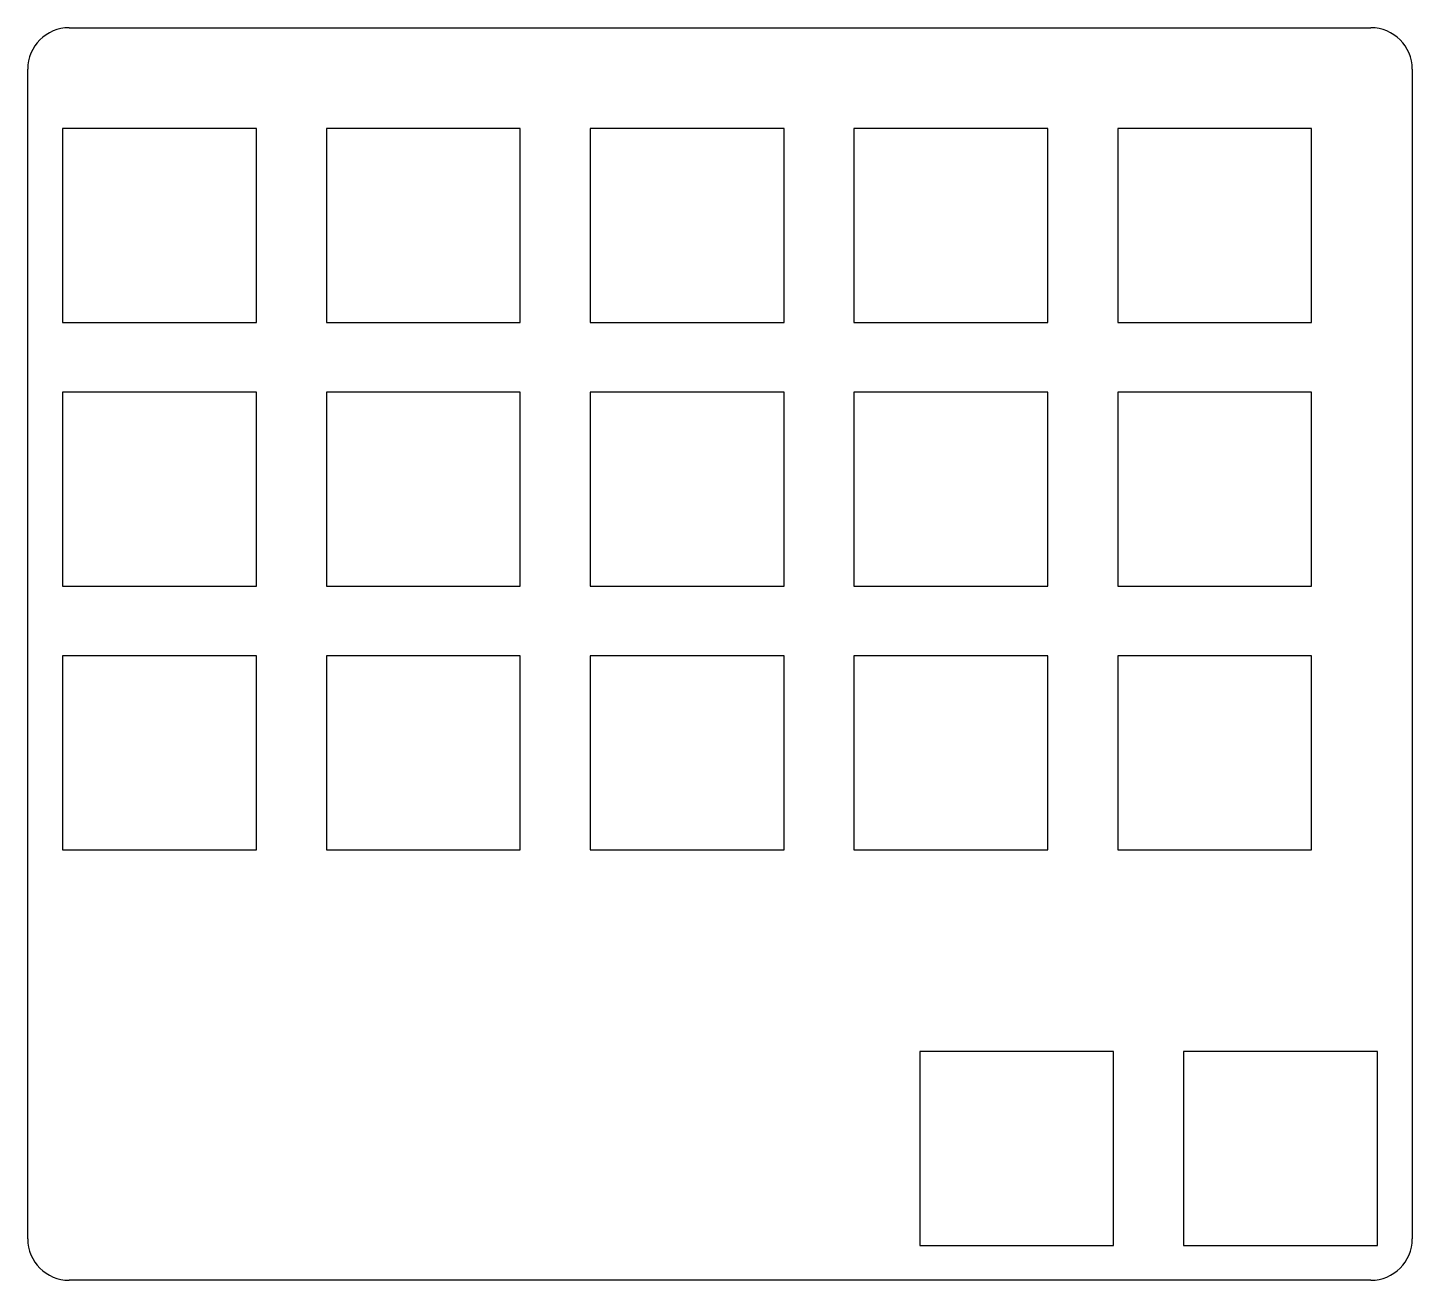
# Model space of a CAD drawing. Header units: millimetres. Extents: x 143 to 243, y -190 to -100.
import ezdxf

# ---------------------------------------------------------------- set-up
doc = ezdxf.new("R2010")
doc.units = ezdxf.units.MM

msp = doc.modelspace()

# ---------------------------------------------------------------- linework, layer by layer
for p, q in [((145.875, -100.0125), (239.875, -100.0125)), ((142.875, -187.5), (142.875, -103.0125)), ((242.875, -103.0125), (242.875, -187.5)), ((159.4, -107.3), (145.4, -107.3)), ((145.4, -107.3), (145.4, -121.3)), ((159.4, -121.3), (159.4, -107.3)), ((178.45, -107.3), (164.45, -107.3)), ((164.45, -107.3), (164.45, -121.3)), ((178.45, -121.3), (178.45, -107.3)), ((197.5, -107.3), (183.5, -107.3)), ((183.5, -107.3), (183.5, -121.3)), ((197.5, -121.3), (197.5, -107.3)), ((216.55, -107.3), (202.55, -107.3)), ((202.55, -107.3), (202.55, -121.3)), ((216.55, -121.3), (216.55, -107.3)), ((235.6, -107.3), (221.6, -107.3)), ((221.6, -107.3), (221.6, -121.3)), ((235.6, -121.3), (235.6, -107.3)), ((145.4, -121.3), (159.4, -121.3)), ((164.45, -121.3), (178.45, -121.3)), ((183.5, -121.3), (197.5, -121.3)), ((202.55, -121.3), (216.55, -121.3)), ((221.6, -121.3), (235.6, -121.3)), ((159.4, -126.35), (145.4, -126.35)), ((145.4, -126.35), (145.4, -140.35)), ((159.4, -140.35), (159.4, -126.35)), ((178.45, -126.35), (164.45, -126.35)), ((164.45, -126.35), (164.45, -140.35)), ((178.45, -140.35), (178.45, -126.35)), ((197.5, -126.35), (183.5, -126.35)), ((183.5, -126.35), (183.5, -140.35)), ((197.5, -140.35), (197.5, -126.35)), ((216.55, -126.35), (202.55, -126.35)), ((202.55, -126.35), (202.55, -140.35)), ((216.55, -140.35), (216.55, -126.35)), ((235.6, -126.35), (221.6, -126.35)), ((221.6, -126.35), (221.6, -140.35)), ((235.6, -140.35), (235.6, -126.35)), ((145.4, -140.35), (159.4, -140.35)), ((164.45, -140.35), (178.45, -140.35)), ((183.5, -140.35), (197.5, -140.35)), ((202.55, -140.35), (216.55, -140.35)), ((221.6, -140.35), (235.6, -140.35)), ((159.4, -145.4), (145.4, -145.4)), ((145.4, -145.4), (145.4, -159.4)), ((159.4, -159.4), (159.4, -145.4)), ((178.45, -145.4), (164.45, -145.4)), ((164.45, -145.4), (164.45, -159.4)), ((178.45, -159.4), (178.45, -145.4)), ((197.5, -145.4), (183.5, -145.4)), ((183.5, -145.4), (183.5, -159.4)), ((197.5, -159.4), (197.5, -145.4)), ((216.55, -145.4), (202.55, -145.4)), ((202.55, -145.4), (202.55, -159.4)), ((216.55, -159.4), (216.55, -145.4)), ((235.6, -145.4), (221.6, -145.4)), ((221.6, -145.4), (221.6, -159.4)), ((235.6, -159.4), (235.6, -145.4)), ((145.4, -159.4), (159.4, -159.4)), ((164.45, -159.4), (178.45, -159.4)), ((183.5, -159.4), (197.5, -159.4)), ((202.55, -159.4), (216.55, -159.4)), ((221.6, -159.4), (235.6, -159.4)), ((221.3, -173.975), (207.3, -173.975)), ((207.3, -173.975), (207.3, -187.975)), ((221.3, -187.975), (221.3, -173.975)), ((240.35, -173.975), (226.35, -173.975)), ((226.35, -173.975), (226.35, -187.975)), ((240.35, -187.975), (240.35, -173.975)), ((207.3, -187.975), (221.3, -187.975)), ((226.35, -187.975), (240.35, -187.975)), ((239.875, -190.5), (145.875, -190.5))]:
    msp.add_line(p, q)
for centre, start, end in [((145.875, -103.0125), 90, 180), ((239.875, -103.0125), 0, 90), ((145.875, -187.5), 180, 270), ((239.875, -187.5), 270, 0)]:
    msp.add_arc(centre, 3, start, end)

doc.saveas('drawing.dxf')
